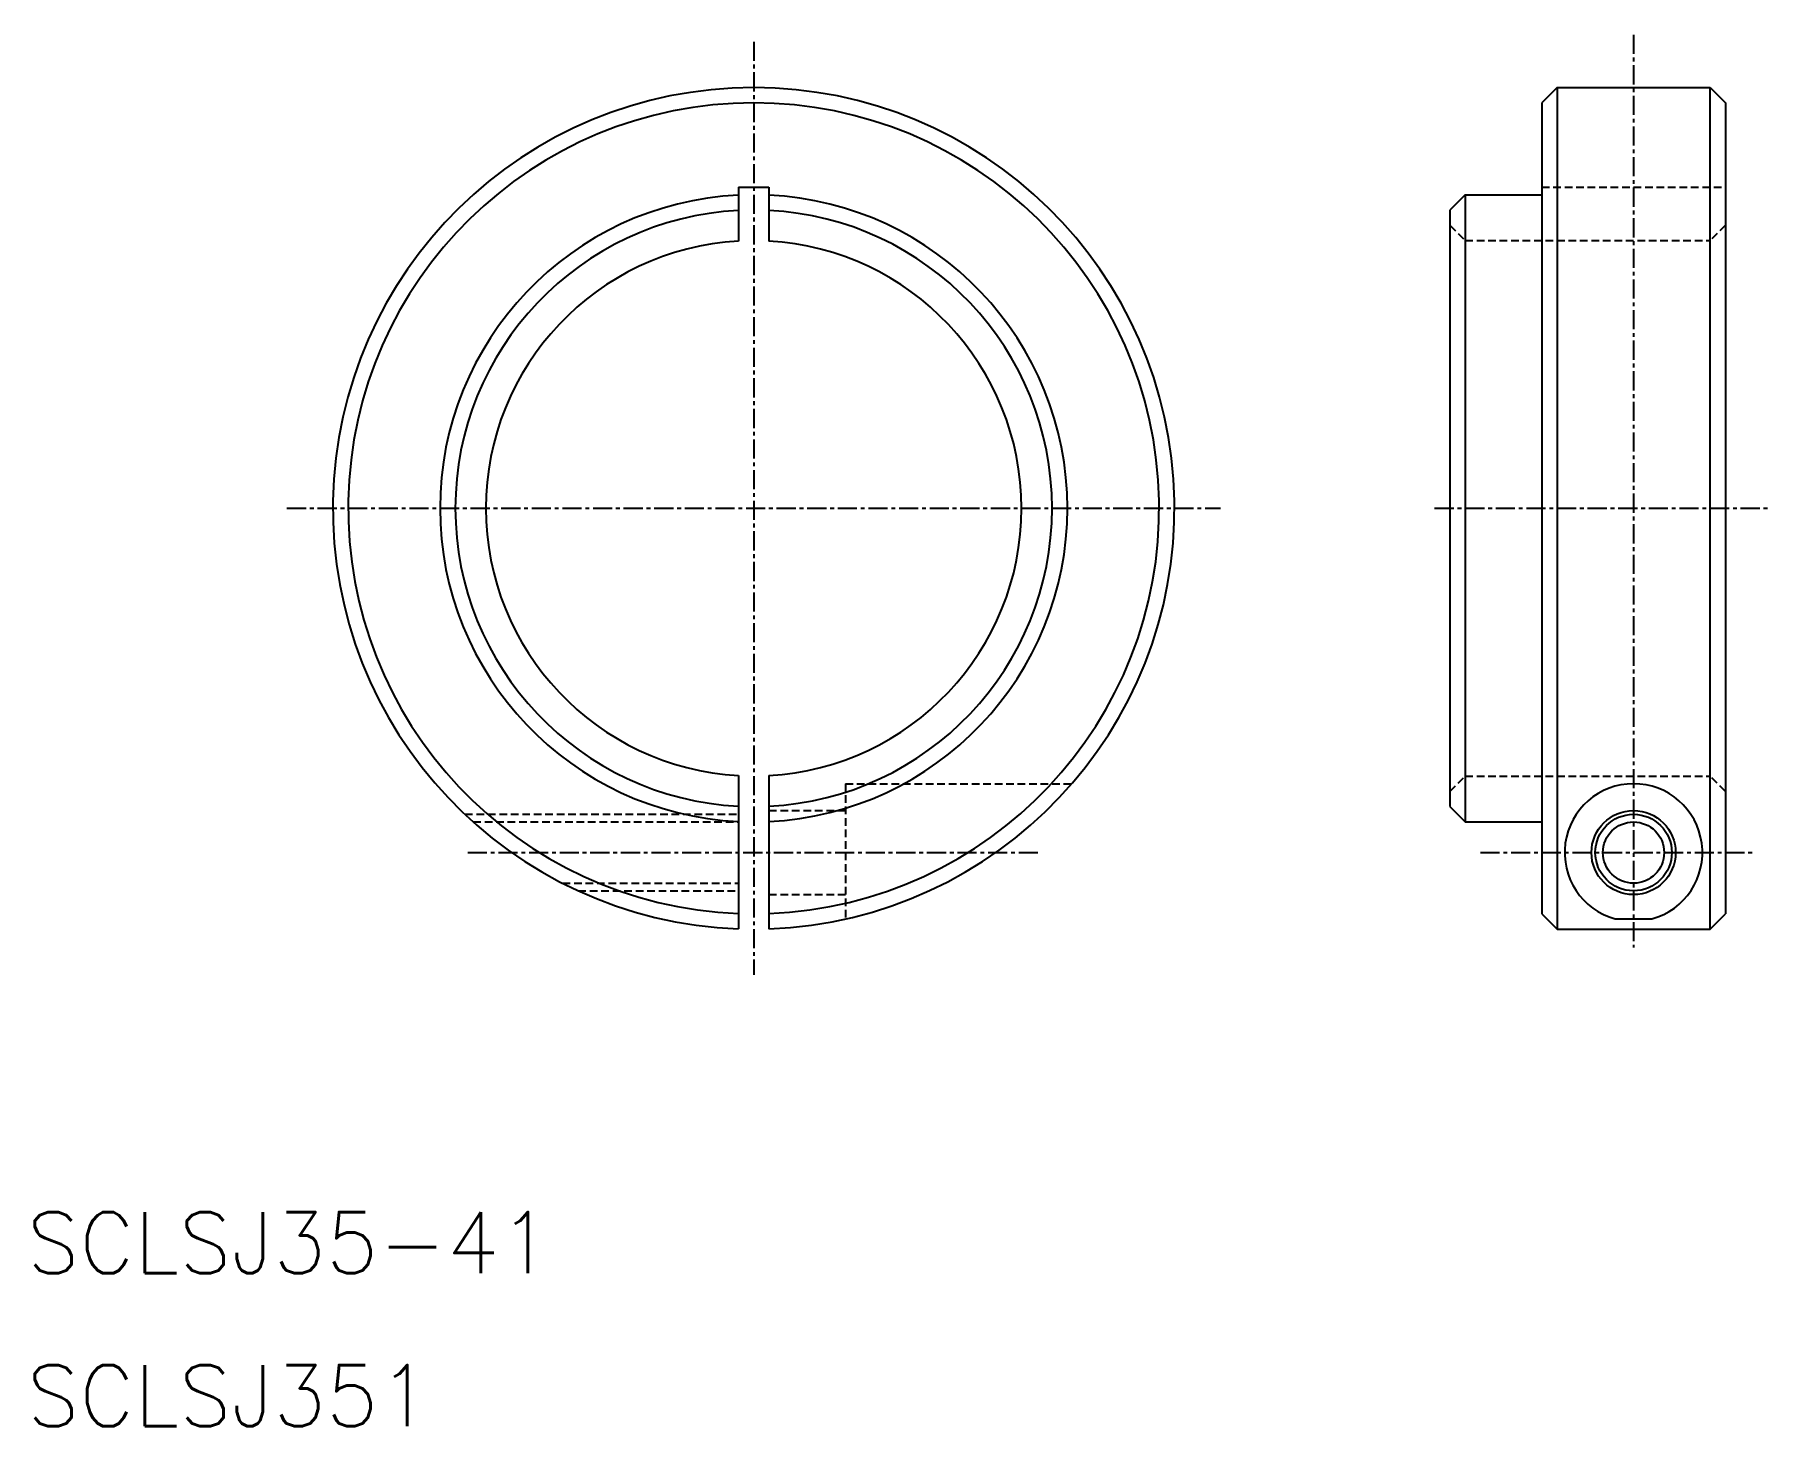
# Model space of a CAD drawing. Extents: x 11 to 124, y 10 to 101.
import ezdxf

# ---------------------------------------------------------------- set-up
doc = ezdxf.new("R2010")
doc.units = 0
doc.linetypes.add('CENTER', pattern=[2, 1.25, -0.25, 0.25, -0.25])
doc.linetypes.add('DASHED', pattern=[0.75, 0.5, -0.25])
doc.layers.get('0').update_dxf_attribs({"linetype": 'CONTINUOUS'})
doc.layers.add('CENTER', color=1, linetype='CENTER')
doc.styles.get("Standard").update_dxf_attribs({"font": 'txt.shx', "bigfont": 'bigfont.shx'})

msp = doc.modelspace()

# ---------------------------------------------------------------- linework, layer by layer
at = {"color": 7, "linetype": 'CONTINUOUS'}
for p, q in [((110, 97.5), (109, 96.5)), ((109, 96.5), (109, 43.5)), ((110, 97.5), (120, 97.5)), ((110, 97.5), (110, 42.5)), ((120, 97.5), (121, 96.5)), ((120, 42.5), (120, 97.5)), ((121, 96.5), (121, 43.5)), ((56.5, 91), (56.5, 87.47)), ((56.5, 91), (58.5, 91)), ((58.5, 91), (58.5, 87.47)), ((104, 90.5), (103, 89.5)), ((104, 90.5), (109, 90.5)), ((104, 90.5), (104, 49.5)), ((103, 89.5), (103, 50.5)), ((56.5, 52.53), (56.5, 42.52)), ((58.5, 52.53), (58.5, 42.52)), ((103, 50.5), (104, 49.5)), ((104, 49.5), (109, 49.5)), ((109, 43.5), (110, 42.5)), ((113.8, 43.16), (116.2, 43.16)), ((120, 42.5), (121, 43.5)), ((110, 42.5), (120, 42.5))]:
    msp.add_line(p, q, dxfattribs=at)
at = {"color": 3, "linetype": 'DASHED'}
for p, q in [((109, 91), (121, 91)), ((103, 88.5), (104, 87.5)), ((104, 87.5), (120, 87.5)), ((121, 88.5), (120, 87.5)), ((103, 51.5), (104, 52.5)), ((104, 52.5), (120, 52.5)), ((121, 51.5), (120, 52.5)), ((63.5, 52), (78.29, 52)), ((63.5, 52), (63.5, 43.16)), ((38.63, 50), (56.5, 50)), ((58.5, 50.25), (63.5, 50.25)), ((39.17, 49.5), (56.5, 49.5)), ((45.01, 45.5), (56.5, 45.5)), ((46.04, 45), (56.5, 45)), ((58.5, 44.75), (63.5, 44.75))]:
    msp.add_line(p, q, dxfattribs=at)
at = {"color": 7, "linetype": 'CONTINUOUS'}
for radius in [2.75, 2]:
    msp.add_circle((115, 47.5), radius, dxfattribs=at)
at = {"color": 3, "linetype": 'CONTINUOUS'}
msp.add_circle((115, 47.5), 2.5, dxfattribs=at)
at = {"color": 7, "linetype": 'CONTINUOUS'}
for centre, radius, start, end in [((57.5, 70), 27.5, 272.0839, 267.9161), ((57.5, 70), 26.5, 272.1626, 267.8374), ((57.5, 70), 20.5, 92.796, 267.204), ((57.5, 70), 20.5, 272.796, 87.204), ((57.5, 70), 19.5, 92.9395, 267.0605), ((57.5, 70), 19.5, 272.9395, 87.0605), ((57.5, 70), 17.5, 93.2758, 266.7242), ((57.5, 70), 17.5, 273.2758, 86.7242), ((115, 47.5), 4.5, 285.4457, 254.5543)]:
    msp.add_arc(centre, radius, start, end, dxfattribs=at)
at = {"layer": 'CENTER', "color": 1, "linetype": 'CENTER'}
for p, q in [((57.5, 100.5), (57.5, 39.5)), ((115, 100.96), (115, 41.29)), ((27, 70), (88, 70)), ((102, 70), (124, 70)), ((38.82, 47.5), (76.18, 47.5)), ((105, 47.5), (123, 47.5))]:
    msp.add_line(p, q, dxfattribs=at)

# ---------------------------------------------------------------- texts
at = {"color": 7, "linetype": 'CONTINUOUS'}
for s, p in [('SCLSJ35-41', (10, 20)), ('SCLSJ351', (10, 10))]:
    msp.add_text(s, height=4, dxfattribs=at).set_placement(p)

doc.saveas('drawing.dxf')
